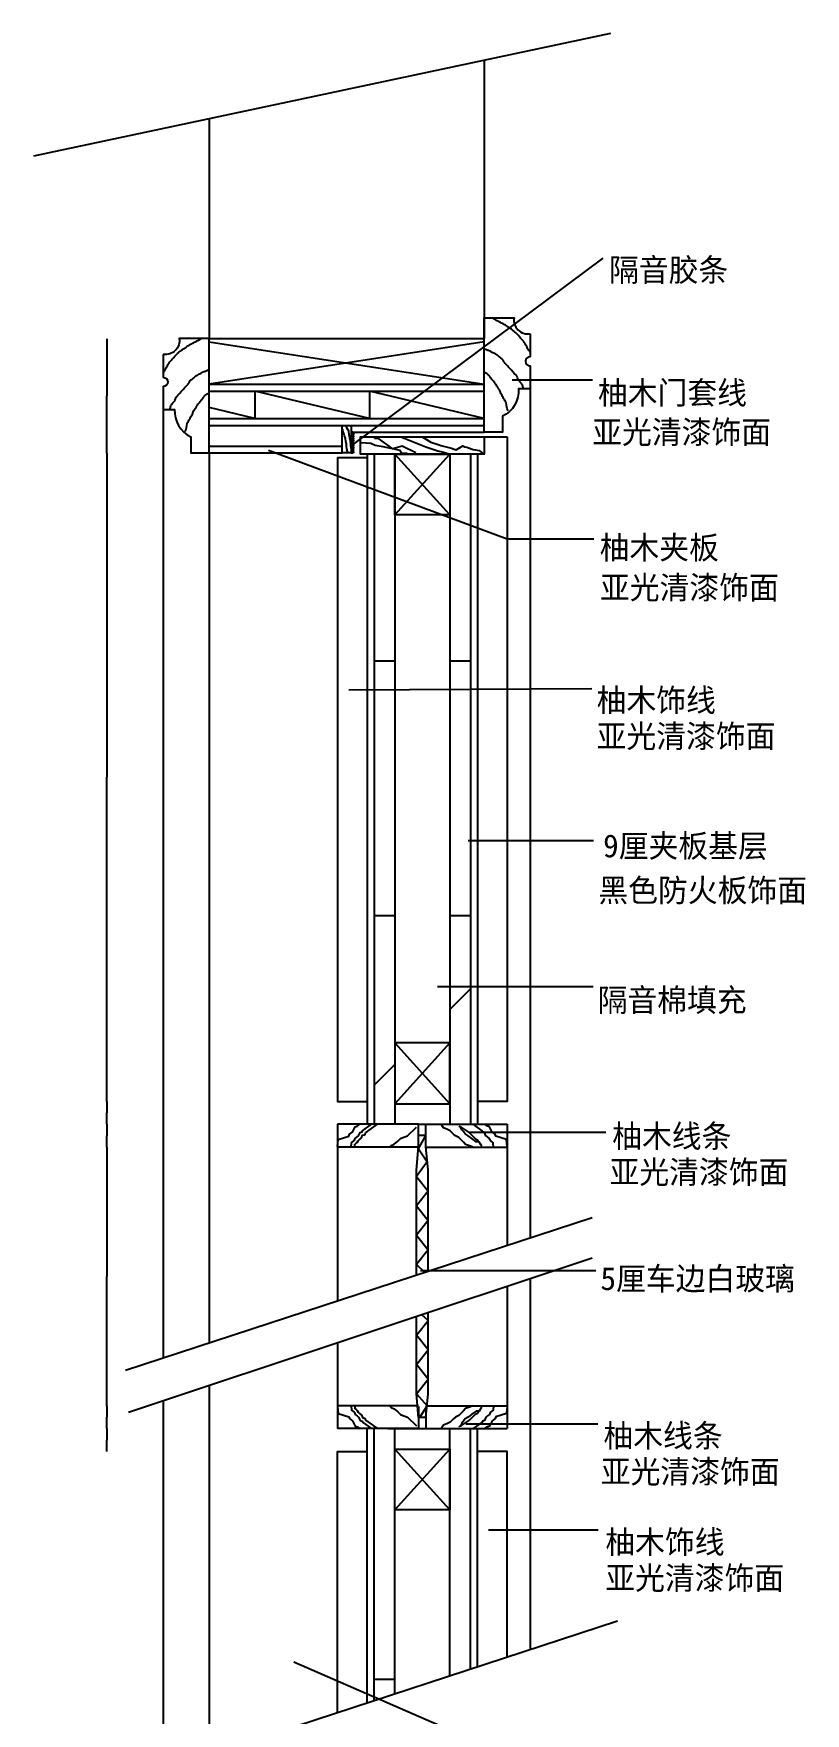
# Model space of a CAD drawing. Header units: metres. Extents: x 147 to 3568, y 251 to 4651.
# Drawn here: x 2222 to 3568, y 1719 to 4651 of the extents above; entities that cross this region are included whole.
import ezdxf

# ---------------------------------------------------------------- set-up
doc = ezdxf.new("R2010")
doc.units = ezdxf.units.M
for name, color, linetype in [('2', 2, 'Continuous'), ('3', 3, 'Continuous'), ('4', 4, 'Continuous'), ('7', 7, 'Continuous'), ('BH', 3, 'Continuous'), ('DIM', 3, 'Continuous'), ('TEXT', 3, 'Continuous')]:
    doc.layers.add(name, color=color, linetype=linetype)
doc.dimstyles.get("Standard").update_dxf_attribs({"dimtxt": 2.5, "dimasz": 2.5, "dimexe": 1.25, "dimexo": 0.625, "dimtad": 1, "dimcen": 2.5, "dimazin": 3, "dimtfac": 1, "dimtmove": 0, "dimatfit": 3})

# ---------------------------------------------------------------- blocks, each defined once
blk = doc.blocks.new('*D33')
for p, q in [((2349.61, 3918.83), (2349.61, 3353.11)), ((2349.36, 3353.11), (2349.11, 3353.11)), ((2349.61, 2787.39), (2349.61, 3353.11)), ((2349.61, 3353.11), (2349.61, 3353.11)), ((2349.86, 3353.11), (2350.11, 3353.11))]:
    blk.add_line(p, q)
at = {"layer": 'Defpoints'}
for p in [(2349.61, 3918.83), (2349.61, 3353.11), (2349.61, 2787.39)]:
    blk.add_point(p, dxfattribs=at)
at = {"layer": 'DIM', "insert": (2349.61, 3354.235), "char_height": 1, "attachment_point": 5}
blk.add_mtext('300', dxfattribs=at)
blk = doc.blocks.new('*D37')
for p, q in [((2349.61, 2707.39), (2349.61, 2481.72)), ((2349.36, 2481.72), (2349.11, 2481.72)), ((2349.61, 2256.04), (2349.61, 2481.72)), ((2349.61, 2481.72), (2349.61, 2481.72)), ((2349.86, 2481.72), (2350.11, 2481.72))]:
    blk.add_line(p, q)
at = {"layer": 'Defpoints'}
for p in [(2349.61, 2707.39), (2349.61, 2481.72), (2349.61, 2256.04)]:
    blk.add_point(p, dxfattribs=at)
at = {"layer": 'DIM', "insert": (2349.61, 2482.845), "char_height": 1, "attachment_point": 5}
blk.add_mtext('1410', dxfattribs=at)
blk = doc.blocks.new('*D38')
for p, q in [((2349.36, 2236.04), (2349.11, 2236.04)), ((2349.61, 2256.04), (2349.61, 2236.04)), ((2349.61, 2216.04), (2349.61, 2236.04)), ((2349.61, 2236.04), (2349.61, 2236.04)), ((2349.86, 2236.04), (2350.11, 2236.04))]:
    blk.add_line(p, q)
at = {"layer": 'Defpoints'}
for p in [(2349.61, 2256.04), (2349.61, 2236.04), (2349.61, 2216.04)]:
    blk.add_point(p, dxfattribs=at)
at = {"layer": 'DIM', "insert": (2349.61, 2237.165), "char_height": 1, "attachment_point": 5}
blk.add_mtext('10', dxfattribs=at)
blk = doc.blocks.new('*D39')
for p, q in [((2349.61, 2216.04), (2349.61, 2196.04)), ((2349.36, 2196.04), (2349.11, 2196.04)), ((2349.61, 2176.04), (2349.61, 2196.04)), ((2349.61, 2196.04), (2349.61, 2196.04)), ((2349.86, 2196.04), (2350.11, 2196.04))]:
    blk.add_line(p, q)
at = {"layer": 'Defpoints'}
for p in [(2349.61, 2216.04), (2349.61, 2196.04), (2349.61, 2176.04)]:
    blk.add_point(p, dxfattribs=at)
at = {"layer": 'DIM', "insert": (2349.61, 2197.165), "char_height": 1, "attachment_point": 5}
blk.add_mtext('10', dxfattribs=at)
blk = doc.blocks.new('*D40')
for p, q in [((2349.61, 2787.39), (2349.61, 2767.39)), ((2349.36, 2767.39), (2349.11, 2767.39)), ((2349.61, 2747.39), (2349.61, 2767.39)), ((2349.61, 2767.39), (2349.61, 2767.39)), ((2349.86, 2767.39), (2350.11, 2767.39))]:
    blk.add_line(p, q)
at = {"layer": 'Defpoints'}
for p in [(2349.61, 2787.39), (2349.61, 2767.39), (2349.61, 2747.39)]:
    blk.add_point(p, dxfattribs=at)
at = {"layer": 'DIM', "insert": (2349.61, 2768.515), "char_height": 1, "attachment_point": 5}
blk.add_mtext('10', dxfattribs=at)
blk = doc.blocks.new('*D41')
for p, q in [((2349.36, 2727.39), (2349.11, 2727.39)), ((2349.61, 2747.39), (2349.61, 2727.39)), ((2349.61, 2707.39), (2349.61, 2727.39)), ((2349.61, 2727.39), (2349.61, 2727.39)), ((2349.86, 2727.39), (2350.11, 2727.39))]:
    blk.add_line(p, q)
at = {"layer": 'Defpoints'}
for p in [(2349.61, 2747.39), (2349.61, 2727.39), (2349.61, 2707.39)]:
    blk.add_point(p, dxfattribs=at)
at = {"layer": 'DIM', "insert": (2349.61, 2728.515), "char_height": 1, "attachment_point": 5}
blk.add_mtext('10', dxfattribs=at)
blk = doc.blocks.new('*D43')
for p, q in [((2349.61, 4118.83), (2349.61, 4018.83)), ((2349.36, 4018.83), (2349.11, 4018.83)), ((2349.61, 3918.83), (2349.61, 4018.83)), ((2349.61, 4018.83), (2349.61, 4018.83)), ((2349.86, 4018.83), (2350.11, 4018.83))]:
    blk.add_line(p, q)
at = {"layer": 'Defpoints'}
for p in [(2349.61, 4118.83), (2349.61, 4018.83), (2349.61, 3918.83)]:
    blk.add_point(p, dxfattribs=at)
at = {"layer": 'DIM', "insert": (2349.61, 4019.955), "char_height": 1, "attachment_point": 5}
blk.add_mtext('50', dxfattribs=at)

msp = doc.modelspace()

# ---------------------------------------------------------------- hatches: boundary and pattern name
at = {"layer": 'BH'}
h = msp.add_hatch(dxfattribs=at)
h.set_pattern_fill('AR-CONC', scale=30)
h.paths.add_polyline_path([(2527.79, 4502.64), (2527.79, 4113.29), (3007.79, 4113.29), (3007.79, 4604.65)])
h = msp.add_hatch(dxfattribs=at)
h.set_pattern_fill('ANSI31', scale=450)
h.paths.add_polyline_path([(3007.79, 4119.39), (3007.79, 4155.39), (3007.79, 4604.65), (2527.79, 4502.64), (2527.79, 4119.39)])
h = msp.add_hatch(dxfattribs=at)
h.set_pattern_fill('DOLMIT', scale=70)
h.paths.add_polyline_path([(2527.79, 3967.39), (2527.79, 3931.39), (2759.79, 3931.39), (2759.79, 3967.39)])
h = msp.add_hatch(dxfattribs=at)
h.set_pattern_fill('DOLMIT', scale=70)
h.paths.add_polyline_path([(2851.79, 3917.31), (2815.79, 3917.31), (2815.79, 2747.39), (2851.79, 2747.39)])
h.paths.add_polyline_path([(2947.79, 2747.39), (2983.79, 2747.39), (2983.79, 3917.31), (2947.79, 3917.31)])
h = msp.add_hatch(dxfattribs=at)
h.set_pattern_fill('DOLMIT', scale=70)
h.paths.add_polyline_path([(2851.79, 2783.39), (2851.79, 2747.39), (2893.4, 2747.39), (2906.18, 2747.39), (2947.79, 2747.39), (2947.79, 2783.39)])
h = msp.add_hatch(dxfattribs=at)
h.set_pattern_fill('DOLMIT', scale=70)
h.paths.add_polyline_path([(2851.79, 2216.04), (2815.79, 2216.04), (2815.79, 1741.04), (2851.79, 1752.81)])
h.paths.add_polyline_path([(2947.79, 1784.19), (2983.79, 1795.96), (2983.79, 2216.04), (2947.79, 2216.04)])
h = msp.add_hatch(dxfattribs=at)
h.set_pattern_fill('DOLMIT', scale=70)
h.paths.add_polyline_path([(2947.79, 2180.04), (2851.79, 2180.04), (2851.79, 2216.04), (2887.4, 2216.04), (2912.18, 2216.04), (2947.79, 2216.04)])

# ---------------------------------------------------------------- linework, layer by layer
at = {"layer": '2'}
for p, q in [((3007.79, 4604.65), (3007.79, 4119.39)), ((2527.79, 4502.64), (2527.79, 4119.39)), ((2527.79, 4119.39), (3007.79, 4119.39))]:
    msp.add_line(p, q, dxfattribs=at)
at = {"layer": '3'}
for p, q in [((3227.82, 4651.42), (2221.76, 4437.6)), ((2947.79, 3811.39), (2851.79, 3917.31)), ((2851.79, 3811.39), (2947.79, 3917.31)), ((2947.79, 2889.31), (2851.79, 2783.39)), ((2851.79, 2889.31), (2947.79, 2783.39)), ((3195.96, 2584.27), (2381.86, 2317.56)), ((3195.96, 2513.59), (2387.09, 2244.34)), ((2851.79, 2074.13), (2947.79, 2180.04)), ((2947.79, 2074.13), (2851.79, 2180.04))]:
    msp.add_line(p, q, dxfattribs=at)
msp.add_lwpolyline([(2778.79, 3919.39), (2778.79, 3955.39), (2775.79, 3955.39), (2775.79, 3919.39)], close=True, dxfattribs=at)
for points in [[(2778.79, 3954.47), (2779.45, 3953.78), (2780.79, 3952.42)], [(2778.79, 3950.37), (2779.45, 3951.06), (2780.79, 3952.42)], [(2778.79, 3950.37), (2779.45, 3949.67), (2780.79, 3948.31)], [(2778.79, 3946.12), (2779.45, 3946.82), (2780.79, 3948.18)], [(2778.79, 3946.12), (2779.45, 3945.43), (2780.79, 3944.07)], [(2778.79, 3942.02), (2779.45, 3942.71), (2780.79, 3944.07)], [(2778.79, 3942.02), (2779.45, 3941.33), (2780.79, 3939.97)], [(2778.79, 3937.92), (2779.45, 3938.61), (2780.79, 3939.97)], [(2778.79, 3937.92), (2779.45, 3937.23), (2780.79, 3935.87)], [(2778.79, 3933.81), (2779.45, 3934.51), (2780.79, 3935.87)], [(2778.79, 3933.81), (2779.45, 3933.12), (2780.79, 3931.76)], [(2778.79, 3929.71), (2779.45, 3930.4), (2780.79, 3931.76)], [(2778.79, 3929.71), (2779.45, 3929.02), (2780.79, 3927.66)], [(2778.79, 3925.61), (2779.45, 3926.3), (2780.79, 3927.66)], [(2778.79, 3925.61), (2779.45, 3924.92), (2780.79, 3923.56)], [(2778.79, 3921.5), (2779.45, 3922.19), (2780.79, 3923.56)], [(2778.79, 3921.5), (2779.45, 3920.81), (2780.79, 3919.45)]]:
    msp.add_lwpolyline(points, dxfattribs=at)
at = {"layer": '4'}
for p, q in [((3087.79, 4063.39), (3087.79, 2548.83)), ((2447.79, 3995.39), (2447.79, 2339.16)), ((3007.79, 3955.39), (3007.79, 3967.39)), ((2775.79, 3955.39), (3007.79, 3955.39)), ((2791.79, 3947.6), (3007.79, 3947.6)), ((3007.79, 3947.6), (3047.79, 3947.6)), ((2527.79, 3919.39), (2527.79, 2365.37)), ((2527.79, 3919.39), (2759.79, 3919.39)), ((2751.79, 3911.39), (2803.79, 3911.39)), ((2791.79, 3917.31), (2791.79, 3929.31)), ((2803.79, 3917.31), (2803.79, 2747.39)), ((2995.79, 3917.31), (2995.79, 2747.39)), ((2751.79, 2747.39), (2751.79, 2438.75)), ((2893.4, 2747.39), (2751.79, 2747.39)), ((2893.4, 2708.65), (2893.4, 2747.39)), ((2906.18, 2747.39), (3047.79, 2747.39)), ((2906.18, 2708.65), (2906.18, 2747.39)), ((3047.79, 2747.39), (3047.79, 2535.72)), ((2893.29, 2707.39), (2751.79, 2707.39)), ((2906.29, 2707.39), (3047.79, 2707.39)), ((3047.79, 2464.27), (3047.79, 2216.04)), ((3087.79, 2477.59), (3087.79, 1829.96)), ((2751.79, 2365.74), (2751.79, 2216.04)), ((2527.79, 2291.18), (2527.79, 1646.89)), ((2447.79, 2264.55), (2447.79, 1620.73)), ((2893.29, 2256.04), (2751.79, 2256.04)), ((2893.4, 2254.79), (2893.4, 2216.04)), ((2906.18, 2254.79), (2906.18, 2216.04)), ((2906.29, 2256.04), (3047.79, 2256.04)), ((2893.4, 2216.04), (2751.79, 2216.04)), ((2803.79, 1737.11), (2803.79, 2216.04)), ((2803.79, 1737.11), (2803.79, 2216.04)), ((2906.18, 2216.04), (3047.79, 2216.04)), ((2995.79, 1799.88), (2995.79, 2216.04)), ((2995.79, 1799.88), (2995.79, 2216.04))]:
    msp.add_line(p, q, dxfattribs=at)
for points in [[(3087.79, 4127.39), (3087.79, 4087.39, 1), (3087.79, 4071.39), (3087.79, 4031.39), (3067.79, 4031.39, -0.3), (3039.79, 3983.39), (3039.79, 3955.39), (3007.79, 3955.39), (3007.79, 4155.39), (3059.79, 4155.39, 0.51)], [(2447.79, 4091.39), (2447.79, 4051.39, -1), (2447.79, 4035.39), (2447.79, 3995.39), (2467.79, 3995.39, 0.3), (2495.79, 3947.39), (2495.79, 3919.39), (2527.79, 3919.39), (2527.79, 4119.39), (2475.79, 4119.39, -0.51)]]:
    msp.add_lwpolyline(points, format="xyb", close=True, dxfattribs=at)
for points in [[(2775.79, 3967.39), (2775.79, 3919.39), (2759.79, 3919.39), (2759.79, 3967.39)], [(3007.79, 3947.6), (3007.79, 3917.31), (2791.79, 3917.31), (2791.79, 3947.6)], [(2947.79, 3917.31), (2947.79, 3811.39), (2851.79, 3811.39), (2851.79, 3917.31)], [(2947.79, 2783.39), (2947.79, 2889.31), (2851.79, 2889.31), (2851.79, 2783.39)], [(2947.79, 2180.04), (2947.79, 2074.13), (2851.79, 2074.13), (2851.79, 2180.04)]]:
    msp.add_lwpolyline(points, close=True, dxfattribs=at)
for points in [[(3047.79, 3947.6), (3047.79, 2787.39), (2995.79, 2787.39)], [(2751.79, 3911.39), (2751.79, 2787.39), (2803.79, 2787.39)], [(2751.79, 1720.11), (2751.79, 2176.04), (2803.79, 2176.04)], [(3047.79, 1816.88), (3047.79, 2176.04), (2995.79, 2176.04)]]:
    msp.add_lwpolyline(points, dxfattribs=at)
at = {"layer": '7'}
for p, q in [((2527.79, 4039.39), (3007.79, 4039.39)), ((2527.79, 3967.39), (2759.79, 3967.39)), ((2775.79, 3967.39), (3007.79, 3967.39)), ((2527.79, 3931.39), (2759.79, 3931.39)), ((2815.79, 3917.31), (2815.79, 2747.39)), ((2851.79, 3917.31), (2851.79, 2747.39)), ((2947.79, 3917.31), (2947.79, 2747.39)), ((2983.79, 3917.31), (2983.79, 2747.39)), ((2893.4, 2747.39), (2906.18, 2747.39)), ((2906.18, 2728.02), (2893.4, 2728.02)), ((2906.18, 2235.42), (2893.4, 2235.42)), ((2815.79, 1741.04), (2815.79, 2216.04)), ((2839.79, 2216.04), (2959.79, 2216.04)), ((2851.79, 1752.81), (2851.79, 2216.04)), ((2947.79, 1784.19), (2947.79, 2216.04)), ((2983.79, 1795.96), (2983.79, 2216.04))]:
    msp.add_line(p, q, dxfattribs=at)
for points in [[(2889.79, 2483.96), (2889.79, 2667.39), (2893.4, 2708.65)], [(2909.79, 2490.51), (2909.79, 2667.39), (2906.18, 2708.65)], [(2893.4, 2235.42), (2889.79, 2276.67), (2889.79, 2411.68)], [(2906.18, 2235.42), (2909.79, 2276.67), (2909.79, 2418.33)]]:
    msp.add_lwpolyline(points, dxfattribs=at)
at = {"layer": 'BH'}
for p, q in [((3022.53, 4154.39), (3021.33, 4154.99)), ((3023.73, 4153.49), (3022.53, 4154.39)), ((3026.12, 4152.29), (3023.73, 4153.49)), ((3027.32, 4151.69), (3026.12, 4152.29)), ((3028.82, 4150.79), (3027.32, 4151.69)), ((3030.02, 4150.19), (3028.82, 4150.79)), ((3031.81, 4149.6), (3030.02, 4150.19)), ((3033.31, 4149), (3031.81, 4149.6)), ((3035.1, 4147.8), (3033.31, 4149)), ((3036.3, 4147.2), (3035.1, 4147.8)), ((3038.1, 4146), (3036.3, 4147.2)), ((3039.89, 4145.1), (3038.1, 4146)), ((3041.09, 4144.5), (3039.89, 4145.1)), ((3042.59, 4143.6), (3041.09, 4144.5)), ((3043.79, 4143), (3042.59, 4143.6)), ((3044.98, 4142.41), (3043.79, 4143)), ((3046.48, 4141.21), (3044.98, 4142.41)), ((3048.28, 4139.71), (3046.48, 4141.21)), ((3052.47, 4137.31), (3048.28, 4139.71)), ((3054.26, 4136.12), (3052.47, 4137.31)), ((3055.46, 4135.22), (3054.26, 4136.12)), ((3057.26, 4133.72), (3055.46, 4135.22)), ((2489.1, 4105.21), (2490.6, 4106.41)), ((2490.6, 4106.41), (2491.79, 4107)), ((2491.79, 4107), (2492.99, 4107.6)), ((2492.99, 4107.6), (2494.49, 4108.5)), ((2494.49, 4108.5), (2495.69, 4109.1)), ((2495.69, 4109.1), (2497.48, 4110)), ((2497.48, 4110), (2499.28, 4111.2)), ((2499.28, 4111.2), (2500.48, 4111.8)), ((2500.48, 4111.8), (2502.27, 4113)), ((2502.27, 4113), (2503.77, 4113.6)), ((2503.77, 4113.6), (2505.56, 4114.19)), ((2505.56, 4114.19), (2506.76, 4114.79)), ((2506.76, 4114.79), (2508.26, 4115.69)), ((2508.26, 4115.69), (2509.46, 4116.29)), ((2509.46, 4116.29), (2511.85, 4117.49)), ((2511.85, 4117.49), (2513.05, 4118.39)), ((2513.05, 4118.39), (2514.25, 4118.99)), ((2527.79, 4113.29), (3007.79, 4039.39)), ((3007.79, 4113.29), (2527.79, 4039.39)), ((3058.46, 4132.82), (3057.26, 4133.72)), ((3059.65, 4131.92), (3058.46, 4132.82)), ((3060.55, 4130.72), (3059.65, 4131.92)), ((3062.65, 4128.93), (3060.55, 4130.72)), ((3063.84, 4127.73), (3062.65, 4128.93)), ((3067.44, 4124.13), (3063.84, 4127.73)), ((3069.23, 4122.04), (3067.44, 4124.13)), ((3071.33, 4119.94), (3069.23, 4122.04)), ((3072.23, 4118.74), (3071.33, 4119.94)), ((3074.02, 4116.64), (3072.23, 4118.74)), ((3075.52, 4114.85), (3074.02, 4116.64)), ((3076.72, 4113.65), (3075.52, 4114.85)), ((3077.62, 4112.45), (3076.72, 4113.65)), ((3079.11, 4110.35), (3077.62, 4112.45)), ((3080.31, 4107.36), (3079.11, 4110.35)), ((3082.11, 4104.96), (3080.31, 4107.36)), ((2456.47, 4074.35), (2457.96, 4076.45)), ((2457.96, 4076.45), (2458.86, 4077.65)), ((2458.86, 4077.65), (2460.06, 4078.85)), ((2460.06, 4078.85), (2461.56, 4080.64)), ((2461.56, 4080.64), (2463.35, 4082.74)), ((2463.35, 4082.74), (2464.25, 4083.94)), ((2464.25, 4083.94), (2466.35, 4086.04)), ((2466.35, 4086.04), (2468.14, 4088.13)), ((2468.14, 4088.13), (2471.74, 4091.73)), ((2471.74, 4091.73), (2472.93, 4092.93)), ((2472.93, 4092.93), (2475.03, 4094.72)), ((2475.03, 4094.72), (2475.93, 4095.92)), ((2475.93, 4095.92), (2477.12, 4096.82)), ((2477.12, 4096.82), (2478.32, 4097.72)), ((2478.32, 4097.72), (2480.12, 4099.22)), ((2480.12, 4099.22), (2481.32, 4100.12)), ((2481.32, 4100.12), (2483.11, 4101.31)), ((2483.11, 4101.31), (2487.3, 4103.71)), ((2487.3, 4103.71), (2489.1, 4105.21)), ((3009.36, 4100.17), (3008.16, 4101.07)), ((3010.56, 4099.87), (3009.36, 4100.17)), ((3011.75, 4099.27), (3010.56, 4099.87)), ((3012.95, 4098.97), (3011.75, 4099.27)), ((3014.15, 4098.37), (3012.95, 4098.97)), ((3015.35, 4098.07), (3014.15, 4098.37)), ((3016.54, 4097.47), (3015.35, 4098.07)), ((3018.04, 4096.87), (3016.54, 4097.47)), ((3019.24, 4096.27), (3018.04, 4096.87)), ((3021.63, 4094.48), (3019.24, 4096.27)), ((3022.83, 4094.18), (3021.63, 4094.48)), ((3024.63, 4093.58), (3022.83, 4094.18)), ((3026.12, 4092.68), (3024.63, 4093.58)), ((3027.32, 4091.78), (3026.12, 4092.68)), ((3028.52, 4091.18), (3027.32, 4091.78)), ((3029.72, 4090.28), (3028.52, 4091.18)), ((3030.91, 4089.98), (3029.72, 4090.28)), ((3032.11, 4088.79), (3030.91, 4089.98)), ((3033.31, 4087.89), (3032.11, 4088.79)), ((3034.51, 4086.69), (3033.31, 4087.89)), ((3035.7, 4085.79), (3034.51, 4086.69)), ((3036.9, 4084.59), (3035.7, 4085.79)), ((3038.1, 4083.69), (3036.9, 4084.59)), ((3039.3, 4082.79), (3038.1, 4083.69)), ((3040.79, 4081.6), (3039.3, 4082.79)), ((3041.39, 4080.4), (3040.79, 4081.6)), ((3041.69, 4079.2), (3041.39, 4080.4)), ((3042.29, 4078), (3041.69, 4079.2)), ((3043.49, 4076.8), (3042.29, 4078)), ((3044.39, 4075.6), (3043.49, 4076.8)), ((3083, 4101.97), (3082.11, 4104.96)), ((3084.2, 4100.77), (3083, 4101.97)), ((3085.1, 4099.57), (3084.2, 4100.77)), ((3085.7, 4098.37), (3085.1, 4099.57)), ((3086.6, 4097.17), (3085.7, 4098.37)), ((3087.79, 4095.38), (3086.6, 4097.17)), ((2447.79, 4059.38), (2448.98, 4061.17)), ((2448.98, 4061.17), (2449.88, 4062.37)), ((2449.88, 4062.37), (2450.48, 4063.57)), ((2450.48, 4063.57), (2451.38, 4064.77)), ((2451.38, 4064.77), (2452.58, 4065.97)), ((2452.58, 4065.97), (2453.47, 4068.96)), ((2453.47, 4068.96), (2455.27, 4071.36)), ((2455.27, 4071.36), (2456.47, 4074.35)), ((2494.79, 4045.6), (2496.28, 4046.79)), ((2496.28, 4046.79), (2497.48, 4047.69)), ((2497.48, 4047.69), (2498.68, 4048.59)), ((2498.68, 4048.59), (2499.88, 4049.79)), ((2499.88, 4049.79), (2501.07, 4050.69)), ((2501.07, 4050.69), (2502.27, 4051.89)), ((2502.27, 4051.89), (2503.47, 4052.79)), ((2503.47, 4052.79), (2504.67, 4053.98)), ((2504.67, 4053.98), (2505.86, 4054.28)), ((2505.86, 4054.28), (2507.06, 4055.18)), ((2507.06, 4055.18), (2508.26, 4055.78)), ((2508.26, 4055.78), (2509.46, 4056.68)), ((2509.46, 4056.68), (2510.95, 4057.58)), ((2510.95, 4057.58), (2512.75, 4058.18)), ((2512.75, 4058.18), (2513.95, 4058.48)), ((2513.95, 4058.48), (2516.34, 4060.27)), ((2516.34, 4060.27), (2517.54, 4060.87)), ((2517.54, 4060.87), (2519.04, 4061.47)), ((2519.04, 4061.47), (2520.23, 4062.07)), ((2520.23, 4062.07), (2521.43, 4062.37)), ((2521.43, 4062.37), (2522.63, 4062.97)), ((2522.63, 4062.97), (2523.83, 4063.27)), ((2523.83, 4063.27), (2525.02, 4063.87)), ((2525.02, 4063.87), (2526.22, 4064.17)), ((2526.22, 4064.17), (2527.42, 4065.07)), ((3008.46, 4059.43), (3008.16, 4059.73)), ((3009.66, 4059.13), (3008.46, 4059.43)), ((3010.86, 4058.53), (3009.66, 4059.13)), ((3012.05, 4057.93), (3010.86, 4058.53)), ((3013.55, 4057.03), (3012.05, 4057.93)), ((3015.05, 4055.83), (3013.55, 4057.03)), ((3015.94, 4054.64), (3015.05, 4055.83)), ((3017.14, 4053.14), (3015.94, 4054.64)), ((3018.04, 4051.94), (3017.14, 4053.14)), ((3019.24, 4050.14), (3018.04, 4051.94)), ((3020.73, 4048.34), (3019.24, 4050.14)), ((3021.63, 4046.85), (3020.73, 4048.34)), ((3022.83, 4045.65), (3021.63, 4046.85)), ((3045.58, 4074.41), (3044.39, 4075.6)), ((3046.48, 4073.21), (3045.58, 4074.41)), ((3047.98, 4072.01), (3046.48, 4073.21)), ((3048.88, 4070.81), (3047.98, 4072.01)), ((3050.37, 4069.31), (3048.88, 4070.81)), ((3052.17, 4066.92), (3050.37, 4069.31)), ((3053.37, 4065.72), (3052.17, 4066.92)), ((3054.56, 4064.52), (3053.37, 4065.72)), ((3055.76, 4063.32), (3054.56, 4064.52)), ((3056.96, 4061.83), (3055.76, 4063.32)), ((3058.46, 4060.33), (3056.96, 4061.83)), ((3060.25, 4058.23), (3058.46, 4060.33)), ((3062.35, 4056.13), (3060.25, 4058.23)), ((3063.84, 4054.04), (3062.35, 4056.13)), ((3065.04, 4052.54), (3063.84, 4054.04)), ((3065.94, 4050.74), (3065.04, 4052.54)), ((3066.24, 4049.54), (3065.94, 4050.74)), ((3066.84, 4048.34), (3066.24, 4049.54)), ((3067.14, 4047.15), (3066.84, 4048.34)), ((3068.63, 4045.35), (3067.14, 4047.15)), ((2470.54, 4016.54), (2471.74, 4018.04)), ((2471.74, 4018.04), (2473.23, 4020.13)), ((2473.23, 4020.13), (2475.33, 4022.23)), ((2475.33, 4022.23), (2477.12, 4024.33)), ((2477.12, 4024.33), (2478.62, 4025.83)), ((2478.62, 4025.83), (2479.82, 4027.32)), ((2479.82, 4027.32), (2481.02, 4028.52)), ((2481.02, 4028.52), (2482.21, 4029.72)), ((2482.21, 4029.72), (2483.41, 4030.92)), ((2483.41, 4030.92), (2485.21, 4033.31)), ((2485.21, 4033.31), (2486.7, 4034.81)), ((2486.7, 4034.81), (2487.6, 4036.01)), ((2487.6, 4036.01), (2489.1, 4037.21)), ((2489.1, 4037.21), (2490, 4038.41)), ((2490, 4038.41), (2491.19, 4039.6)), ((2491.19, 4039.6), (2492.09, 4040.8)), ((2492.09, 4040.8), (2493.29, 4042)), ((2493.29, 4042), (2493.89, 4043.2)), ((2493.89, 4043.2), (2494.19, 4044.4)), ((2494.19, 4044.4), (2494.79, 4045.6)), ((2518.44, 4017.14), (2519.64, 4018.64)), ((2519.64, 4018.64), (2520.53, 4019.83)), ((2520.53, 4019.83), (2522.03, 4021.03)), ((2522.03, 4021.03), (2523.53, 4021.93)), ((2523.53, 4021.93), (2524.72, 4022.53)), ((2524.72, 4022.53), (2525.92, 4023.13)), ((2525.92, 4023.13), (2527.12, 4023.43)), ((2527.12, 4023.43), (2527.42, 4023.73)), ((2527.79, 4027.39), (3007.79, 4027.39)), ((3023.73, 4044.45), (3022.83, 4045.65)), ((3025.23, 4042.95), (3023.73, 4044.45)), ((3026.42, 4041.46), (3025.23, 4042.95)), ((3027.62, 4040.26), (3026.42, 4041.46)), ((3028.22, 4038.76), (3027.62, 4040.26)), ((3029.42, 4037.26), (3028.22, 4038.76)), ((3029.72, 4036.06), (3029.42, 4037.26)), ((3030.91, 4034.27), (3029.72, 4036.06)), ((3032.11, 4032.77), (3030.91, 4034.27)), ((3033.31, 4030.97), (3032.11, 4032.77)), ((3034.21, 4029.47), (3033.31, 4030.97)), ((3034.81, 4028.27), (3034.21, 4029.47)), ((3035.4, 4026.78), (3034.81, 4028.27)), ((3036, 4025.58), (3035.4, 4026.78)), ((3036.3, 4024.38), (3036, 4025.58)), ((3036.9, 4023.18), (3036.3, 4024.38)), ((3037.8, 4021.38), (3036.9, 4023.18)), ((3039, 4019.59), (3037.8, 4021.38)), ((3039.89, 4017.79), (3039, 4019.59)), ((3040.79, 4015.99), (3039.89, 4017.79)), ((3070.13, 4043.55), (3068.63, 4045.35)), ((3071.33, 4042.05), (3070.13, 4043.55)), ((3072.83, 4040.56), (3071.33, 4042.05)), ((3073.42, 4039.36), (3072.83, 4040.56)), ((3074.32, 4038.16), (3073.42, 4039.36)), ((3074.92, 4035.16), (3074.32, 4038.16)), ((3075.82, 4033.07), (3074.92, 4035.16)), ((3076.72, 4031.87), (3075.82, 4033.07)), ((2458.86, 3995.87), (2459.76, 3997.07)), ((2459.76, 3997.07), (2460.66, 3999.16)), ((2460.66, 3999.16), (2461.26, 4002.16)), ((2461.26, 4002.16), (2462.16, 4003.36)), ((2462.16, 4003.36), (2462.75, 4004.56)), ((2462.75, 4004.56), (2464.25, 4006.05)), ((2464.25, 4006.05), (2465.45, 4007.55)), ((2465.45, 4007.55), (2466.95, 4009.35)), ((2466.95, 4009.35), (2468.44, 4011.15)), ((2468.44, 4011.15), (2468.74, 4012.34)), ((2468.74, 4012.34), (2469.34, 4013.54)), ((2469.34, 4013.54), (2469.64, 4014.74)), ((2469.64, 4014.74), (2470.54, 4016.54)), ((2498.68, 3987.18), (2499.28, 3988.38)), ((2499.28, 3988.38), (2499.58, 3989.58)), ((2499.58, 3989.58), (2500.18, 3990.78)), ((2500.18, 3990.78), (2500.77, 3992.27)), ((2500.77, 3992.27), (2501.37, 3993.47)), ((2501.37, 3993.47), (2502.27, 3994.97)), ((2502.27, 3994.97), (2503.47, 3996.77)), ((2503.47, 3996.77), (2504.67, 3998.27)), ((2504.67, 3998.27), (2505.86, 4000.06)), ((2505.86, 4000.06), (2506.16, 4001.26)), ((2506.16, 4001.26), (2507.36, 4002.76)), ((2507.36, 4002.76), (2507.96, 4004.26)), ((2507.96, 4004.26), (2509.16, 4005.46)), ((2509.16, 4005.46), (2510.35, 4006.95)), ((2510.35, 4006.95), (2511.85, 4008.45)), ((2511.85, 4008.45), (2512.75, 4009.65)), ((2512.75, 4009.65), (2513.95, 4010.85)), ((2513.95, 4010.85), (2514.85, 4012.34)), ((2514.85, 4012.34), (2516.34, 4014.14)), ((2516.34, 4014.14), (2517.54, 4015.94)), ((2517.54, 4015.94), (2518.44, 4017.14)), ((3041.69, 4014.2), (3040.79, 4015.99)), ((3042.89, 4012.4), (3041.69, 4014.2)), ((3043.79, 4010.9), (3042.89, 4012.4)), ((3044.98, 4009.1), (3043.79, 4010.9)), ((3045.28, 4007.9), (3044.98, 4009.1)), ((3045.88, 4006.71), (3045.28, 4007.9)), ((3046.48, 4003.11), (3045.88, 4006.71)), ((3047.08, 3999.52), (3046.48, 4003.11)), ((3047.68, 3996.52), (3047.08, 3999.52)), ((3048.28, 3995.32), (3047.68, 3996.52)), ((3048.88, 3994.13), (3048.28, 3995.32)), ((3049.47, 3992.93), (3048.88, 3994.13)), ((2486.7, 3958.13), (2487.3, 3959.32)), ((2487.3, 3959.32), (2487.9, 3960.52)), ((2487.9, 3960.52), (2488.5, 3963.52)), ((2488.5, 3963.52), (2489.1, 3967.11)), ((2489.1, 3967.11), (2489.7, 3970.71)), ((2489.7, 3970.71), (2490.3, 3971.9)), ((2490.3, 3971.9), (2490.6, 3973.1)), ((2490.6, 3973.1), (2491.79, 3974.9)), ((2491.79, 3974.9), (2492.69, 3976.4)), ((2492.69, 3976.4), (2493.89, 3978.2)), ((2493.89, 3978.2), (2494.79, 3979.99)), ((2494.79, 3979.99), (2495.69, 3981.79)), ((2495.69, 3981.79), (2496.58, 3983.59)), ((2496.58, 3983.59), (2497.78, 3985.38)), ((2497.78, 3985.38), (2498.68, 3987.18)), ((2527.79, 3979.39), (3007.79, 3979.39)), ((2486.11, 3956.93), (2486.7, 3958.13)), ((2893.05, 2704.67), (2906.18, 2728.02)), ((2889.79, 2276.67), (2907.99, 2256.04)), ((2907.99, 2256.04), (2894.71, 2235.42)), ((3240.23, 1879.79), (2237.07, 1551.85))]:
    msp.add_line(p, q, dxfattribs=at)
for points in [[(3007.79, 3979.39), (2807.72, 4027.41), (2807.72, 3979.39), (2607.65, 4027.41), (2607.65, 3979.39)], [(2607.65, 3979.39), (2527.79, 3998.56)], [(2769.76, 3919.39), (2768.73, 3923.62), (2768.52, 3925.16), (2768.32, 3926.7), (2767.8, 3931.13), (2767.29, 3935.35), (2766.57, 3939.15), (2766.05, 3944.81), (2766.05, 3944.81), (2764.2, 3949.44), (2763.59, 3951.6), (2763.59, 3951.6), (2762.76, 3953.35), (2761.94, 3955.2), (2761.33, 3960.14), (2760.81, 3960.86), (2759.79, 3961.21)], [(2775.79, 3927.39), (2774.38, 3940.28), (2774.18, 3941.42), (2773.46, 3944.81), (2773.46, 3944.81), (2772.63, 3949.03), (2772.22, 3951.09), (2771.4, 3957.36), (2770.48, 3959.21), (2768.42, 3961.79), (2767.91, 3963.64), (2767.6, 3964.46), (2767.6, 3967.39)], [(2873.47, 3918.12), (2864.16, 3918.12), (2861.25, 3923.35), (2850.77, 3925.68), (2831.56, 3929.92), (2817.59, 3932.24), (2810.02, 3935.73), (2793.73, 3936.89), (2791.98, 3936.89)], [(2888.61, 3919.28), (2864.74, 3930.91), (2848.44, 3926.43), (2823.41, 3944.45), (2817.01, 3944.45), (2816.43, 3946.78)], [(2862.22, 3947.6), (2905.74, 3929.94), (2923.26, 3923.93), (2927.05, 3922.85), (2934.29, 3921.04), (2941.05, 3919.45), (2944.16, 3918.51), (2947.46, 3917.31)], [(2899.79, 3947.6), (2914.42, 3938.39), (2929.26, 3933.3), (2932.23, 3932.45), (2939.01, 3930.76), (2946.22, 3929.06), (2950.46, 3927.79), (2950.46, 3927.79), (2955.12, 3926.09), (2958.94, 3924.82), (2970.38, 3931.56), (2974.2, 3930.29), (2977.17, 3929.44), (2980.13, 3928.17), (2988.61, 3925.2), (2992.43, 3924.78), (2998.79, 3923.5), (2998.79, 3923.5), (3004.3, 3919.68), (3007.79, 3917.31)], [(2751.81, 2708.45), (2752.9, 2720.92), (2771.52, 2726.71), (2772.88, 2729.9), (2778.5, 2734.39), (2778.81, 2734.68), (2782.62, 2743.15), (2786.15, 2744.16), (2790.67, 2747.39)], [(2775.76, 2707.39), (2776.44, 2715.07), (2780.71, 2718.81), (2781.44, 2719.39), (2782.73, 2722.41), (2786.27, 2725.24), (2788.59, 2727.33), (2788.7, 2727.41), (2791.28, 2733.15), (2794.96, 2734.2), (2795.47, 2736.07), (2811.31, 2747.39)], [(2781.8, 2707.57), (2782.2, 2712.14), (2784.56, 2714.21), (2786.36, 2715.65), (2787.65, 2718.67), (2790.15, 2720.67), (2792.35, 2722.65), (2793.51, 2723.48), (2795.61, 2728.14), (2798.16, 2728.87), (2799.28, 2729.01), (2799.98, 2729.82), (2800.7, 2732.43), (2821.63, 2747.39)], [(2842.83, 2707.39), (2845.72, 2710.43), (2850.87, 2712.64), (2856.99, 2718.01), (2861.49, 2722.51), (2862.65, 2723.14), (2873.98, 2727.4), (2889.79, 2742.34)], [(2988.13, 2707.39), (2983.75, 2709.37), (2975.23, 2712.06), (2971.47, 2716.29), (2963.67, 2724.51), (2957.78, 2727.04), (2954.08, 2730.28), (2948.26, 2736.1), (2943.94, 2738.46), (2936.63, 2741.2), (2932.57, 2747.39)], [(2966.54, 2742.84), (2980.62, 2733.45), (2983.18, 2731.31), (2983.18, 2731.31), (2988.3, 2726.19), (2988.3, 2726.19), (2992.57, 2721.92), (2995.99, 2720.21), (3001.53, 2712.95), (3001.53, 2712.95), (3002.81, 2710.39), (3001.53, 2712.95), (2998.76, 2716.58), (2993.85, 2716.79), (2993.85, 2716.79), (2986.17, 2722.34), (2986.17, 2722.34), (2979.77, 2727.04), (2974.65, 2730.46), (2971.23, 2735.15), (2968.67, 2737.72), (2966.54, 2742.84), (2963.98, 2743.7), (2963.98, 2743.7)], [(3023.82, 2707.39), (3023.14, 2715.07), (3018.87, 2718.81), (3018.14, 2719.39), (3016.85, 2722.41), (3013.31, 2725.24), (3010.99, 2727.33), (3010.88, 2727.41), (3008.3, 2733.15), (3004.62, 2734.2), (3004.11, 2736.07), (2988.27, 2747.39)], [(3047.77, 2708.45), (3046.68, 2720.92), (3028.06, 2726.71), (3026.7, 2729.9), (3021.08, 2734.39), (3020.77, 2734.68), (3016.96, 2743.15), (3013.43, 2744.16), (3008.91, 2747.39)], [(2893.05, 2704.67), (2908.54, 2681.68), (2889.79, 2656.19), (2909.79, 2630.59), (2889.79, 2604.99), (2909.79, 2579.39), (2889.79, 2553.79), (2909.79, 2528.19), (2889.79, 2502.59)], [(2904.05, 2488.63), (2889.79, 2502.59)], [(2889.79, 2276.67), (2909.79, 2302.27), (2889.79, 2327.87), (2909.79, 2353.47), (2889.79, 2379.07), (2909.79, 2404.67), (2899.08, 2414.77)], [(2751.81, 2254.99), (2752.9, 2242.52), (2771.52, 2236.73), (2772.88, 2233.54), (2778.5, 2229.04), (2778.81, 2228.76), (2782.62, 2220.28), (2786.15, 2219.28), (2790.67, 2216.04)], [(2775.76, 2256.04), (2776.44, 2248.37), (2780.71, 2244.63), (2781.44, 2244.04), (2782.73, 2241.03), (2786.27, 2238.19), (2788.59, 2236.11), (2788.7, 2236.02), (2791.28, 2230.29), (2794.96, 2229.24), (2795.47, 2227.36), (2811.31, 2216.04)], [(2781.8, 2255.87), (2782.2, 2251.3), (2784.56, 2249.23), (2786.36, 2247.79), (2787.65, 2244.77), (2790.15, 2242.77), (2792.35, 2240.79), (2793.51, 2239.96), (2795.61, 2235.29), (2798.16, 2234.56), (2799.28, 2234.42), (2799.98, 2233.62), (2800.7, 2231), (2821.63, 2216.04)], [(2842.83, 2256.04), (2845.72, 2253), (2850.87, 2250.79), (2856.99, 2245.43), (2861.49, 2240.92), (2862.65, 2240.29), (2873.98, 2236.04), (2889.79, 2221.1)], [(2988.13, 2256.04), (2983.75, 2254.07), (2975.23, 2251.37), (2971.47, 2247.14), (2963.67, 2238.93), (2957.78, 2236.4), (2954.08, 2233.16), (2948.26, 2227.34), (2943.94, 2224.98), (2936.63, 2222.24), (2932.57, 2216.04)], [(2966.54, 2220.59), (2980.62, 2229.99), (2983.18, 2232.12), (2983.18, 2232.12), (2988.3, 2237.25), (2988.3, 2237.25), (2992.57, 2241.52), (2995.99, 2243.23), (3001.53, 2250.49), (3001.53, 2250.49), (3002.81, 2253.05), (3001.53, 2250.49), (2998.76, 2246.86), (2993.85, 2246.64), (2993.85, 2246.64), (2986.17, 2241.09), (2986.17, 2241.09), (2979.77, 2236.4), (2974.65, 2232.98), (2971.23, 2228.28), (2968.67, 2225.72), (2966.54, 2220.59), (2963.98, 2219.74), (2963.98, 2219.74)], [(3023.82, 2256.04), (3023.14, 2248.37), (3018.87, 2244.63), (3018.14, 2244.04), (3016.85, 2241.03), (3013.31, 2238.19), (3010.99, 2236.11), (3010.88, 2236.02), (3008.3, 2230.29), (3004.62, 2229.24), (3004.11, 2227.36), (2988.27, 2216.04)], [(3047.77, 2254.99), (3046.68, 2242.52), (3028.06, 2236.73), (3026.7, 2233.54), (3021.08, 2229.04), (3020.77, 2228.76), (3016.96, 2220.28), (3013.43, 2219.28), (3008.91, 2216.04)]]:
    msp.add_lwpolyline(points, dxfattribs=at)

# ---------------------------------------------------------------- texts
at = {"layer": 'TEXT', "char_height": 40, "attachment_point": 1}
for s, insert in [('隔音胶条', (3225.45, 4258.87)), ('柚木门套线', (3206.16, 4044.41)), ('亚光清漆饰面', (3196.22, 3975.7)), ('柚木夹板 ', (3209.18, 3774.15)), ('亚光清漆饰面', (3209.77, 3704.39)), ('柚木饰线 ', (3203.88, 3507.73)), ('亚光清漆饰面', (3203.89, 3444.9)), ('9厘夹板基层', (3215.16, 3253.45)), ('黑色防火板饰面', (3206.86, 3175.91)), ('隔音棉填充', (3205.56, 2984.15)), ('柚木线条', (3230.98, 2746.82)), ('亚光清漆饰面', (3226.4, 2684.03)), ('5厘车边白玻璃', (3210.49, 2497.98)), ('柚木线条', (3215.72, 2223.79)), ('亚光清漆饰面', (3211.15, 2161)), ('柚木饰线 ', (3219.03, 2038.23)), ('亚光清漆饰面', (3219.03, 1975.4))]:
    msp.add_mtext(s, dxfattribs=dict(at, insert=insert))

# ---------------------------------------------------------------- dimensions: what is measured, and where the dimension line sits
at = {"layer": 'DIM'}
for base, p1, p2, text, picture, middle in [((2349.61, 4018.83), (2349.61, 4118.83), (2349.61, 3918.83), '50', '*D43', (2349.61, 4019.955)), ((2349.61, 3353.11), (2349.61, 3918.83), (2349.61, 2787.39), '300', '*D33', (2349.61, 3354.235)), ((2349.61, 2767.39), (2349.61, 2787.39), (2349.61, 2747.39), '10', '*D40', (2349.61, 2768.515)), ((2349.61, 2727.39), (2349.61, 2747.39), (2349.61, 2707.39), '10', '*D41', (2349.61, 2728.515)), ((2349.61, 2481.72), (2349.61, 2707.39), (2349.61, 2256.04), '1410', '*D37', (2349.61, 2482.845)), ((2349.61, 2236.04), (2349.61, 2216.04), (2349.61, 2256.04), '10', '*D38', (2349.61, 2237.165)), ((2349.61, 2196.04), (2349.61, 2216.04), (2349.61, 2176.04), '10', '*D39', (2349.61, 2197.165))]:
    dim = msp.add_linear_dim(base=base, p1=p1, p2=p2, text=text, dimstyle='Standard', dxfattribs=at)
    dim.commit()
    dim.dimension.update_dxf_attribs({"geometry": picture, "text_midpoint": middle})

# ---------------------------------------------------------------- leaders
at = {"layer": '3'}
msp.add_leader([(2896.63, 2492.4), (3202.6, 2492.4)], dimstyle='Standard', dxfattribs=at)
at = {"layer": 'BH'}
for points in [[(2778.98, 3934.29), (3215.19, 4259.21)], [(2675.46, 1808.99), (2965.31, 1682.59)]]:
    msp.add_leader(points, dimstyle='Standard', dxfattribs=at)
at = {"layer": 'DIM'}
for points in [[(3056.31, 4047.2), (3196.78, 4047.2)], [(2631.19, 3924.4), (3047.79, 3769.54), (3199.25, 3769.54)], [(2771.32, 3506.03), (3195.46, 3508.25)], [(2979.79, 3242.68), (3198.41, 3242.68)], [(2926.27, 2987.92), (3197.87, 2987.92)], [(2980.07, 2733.56), (3220.08, 2733.56)], [(2975.55, 2224.37), (3205.9, 2224.37)], [(3015.04, 2039.67), (3206.51, 2039.67)]]:
    msp.add_leader(points, dimstyle='Standard', dxfattribs=at)

doc.saveas('drawing.dxf')
